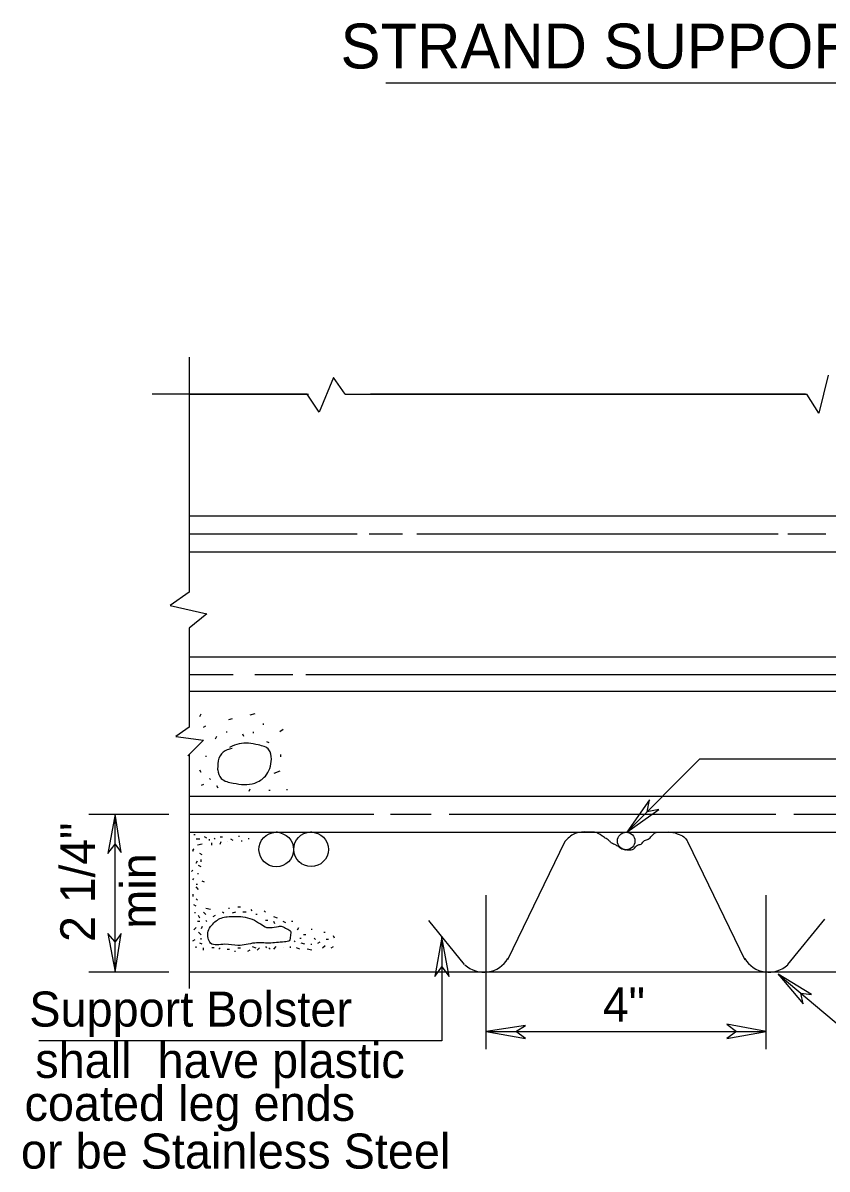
# Model space of a CAD drawing. Extents: x 499999.87 to 500002.82, y 499999.96 to 500001.79.
# Drawn here: x 500001.7105 to 500001.9318, y 500000.6688 to 500000.984 of the extents above; entities that cross this region are included whole.
import ezdxf

# ---------------------------------------------------------------- set-up
doc = ezdxf.new("R2010")
doc.units = 0
doc.layers.add('1', color=7, linetype='Continuous')
doc.layers.add('2', color=7, linetype='Continuous')

msp = doc.modelspace()

# ---------------------------------------------------------------- linework, layer by layer
at = {"layer": '1'}
for p, q in [((500001.8103674541, 500000.96751968504), (500002.0731627297, 500000.96751968504)), ((500001.7562335958, 500000.89206036745), (500001.7562335958, 500000.8313648294)), ((500001.79593175853, 500000.88648293965), (500001.7919947507, 500000.87696850393)), ((500001.7992125984, 500000.88188976375), (500001.79593175853, 500000.88648293965)), ((500001.9320866142, 500000.8871391076), (500001.9294619422, 500000.87664041994)), ((500001.78871391073, 500000.88188976375), (500001.74606299214, 500000.88188976375)), ((500001.7562335958, 500000.88188976375), (500001.7890419947, 500000.88188976375)), ((500001.7919947507, 500000.87696850393), (500001.78871391073, 500000.88188976375)), ((500001.7992125984, 500000.88188976375), (500001.92618110235, 500000.88188976375)), ((500001.92585301836, 500000.88188976375), (500001.80610236217, 500000.88188976375)), ((500001.9294619422, 500000.87664041994), (500001.92618110235, 500000.88188976375)), ((500001.7562335958, 500000.8772965879), (500001.7562335958, 500000.8274278215)), ((500001.7562335958, 500000.84842519683), (500001.9970472441, 500000.84842519683)), ((500001.7562335958, 500000.843503937), (500001.8024934383, 500000.843503937)), ((500001.8057742782, 500000.843503937), (500001.8149606299, 500000.843503937)), ((500001.8188976378, 500000.843503937), (500001.9183070866, 500000.843503937)), ((500001.92093175853, 500000.843503937), (500001.93143044616, 500000.843503937)), ((500001.7562335958, 500000.8385826772), (500001.9970472441, 500000.8385826772)), ((500001.7562335958, 500000.8274278215), (500001.75098425196, 500000.82381889765)), ((500001.75098425196, 500000.82381889765), (500001.76115485566, 500000.8215223097)), ((500001.76115485566, 500000.8215223097), (500001.7562335958, 500000.8175853018)), ((500001.7562335958, 500000.8175853018), (500001.7562335958, 500000.7903543307)), ((500001.7562335958, 500000.81725721783), (500001.7562335958, 500000.7903543307)), ((500001.7562335958, 500000.8097112861), (500001.9970472441, 500000.8097112861)), ((500001.7562335958, 500000.8047900262), (500001.7683727034, 500000.8047900262)), ((500001.7742782152, 500000.8047900262), (500001.7847769029, 500000.8047900262)), ((500001.78838582675, 500000.8047900262), (500001.9524278215, 500000.8047900262)), ((500001.7562335958, 500000.8001968504), (500001.9970472441, 500000.8001968504)), ((500001.7562335958, 500000.7903543307), (500001.7526246719, 500000.78772965877)), ((500001.7526246719, 500000.78772965877), (500001.7601706037, 500000.7867454068)), ((500001.7601706037, 500000.7867454068), (500001.7559055118, 500000.78248031496)), ((500001.7562335958, 500000.78280839894), (500001.7562335958, 500000.718503937)), ((500001.87664041994, 500000.76148293965), (500001.8966535433, 500000.781496063)), ((500002.0078740157, 500000.781496063), (500001.8966535433, 500000.781496063)), ((500001.7562335958, 500000.7713254593), (500001.9970472441, 500000.7713254593)), ((500001.7286745407, 500000.7664041995), (500001.750656168, 500000.7664041995)), ((500001.73589238845, 500000.72309711284), (500001.73589238845, 500000.7664041995)), ((500001.7562335958, 500000.7664041995), (500001.8070866142, 500000.7664041995)), ((500001.81167979003, 500000.7664041995), (500001.8228346457, 500000.7664041995)), ((500001.8277559055, 500000.7664041995), (500001.91765091865, 500000.7664041995)), ((500001.9225721785, 500000.7664041995), (500001.93635170604, 500000.7664041995)), ((500001.7562335958, 500000.76148293965), (500001.9970472441, 500000.76148293965)), ((500001.8379265092, 500000.70177165355), (500001.8379265092, 500000.7440944882)), ((500001.9150262467, 500000.70177165355), (500001.9150262467, 500000.7440944882)), ((500001.8257874016, 500000.73261154856), (500001.8257874016, 500000.70406824147)), ((500001.7286745407, 500000.72309711284), (500001.750656168, 500000.72309711284)), ((500001.7562335958, 500000.72309711284), (500001.9970472441, 500000.72309711284)), ((500001.9183070866, 500000.72244094487), (500001.9452099737, 500000.6998031496)), ((500001.8379265092, 500000.7066929134), (500001.9150262467, 500000.7066929134))]:
    msp.add_line(p, q, dxfattribs=at)
for points in [[(500001.7591863517, 500000.7933070866), (500001.75951443566, 500000.7939632546)], [(500001.7742782152, 500000.7939632546), (500001.77296587924, 500000.7936351706)], [(500001.7601706037, 500000.7903543307), (500001.7608267717, 500000.79068241466)], [(500001.7680446194, 500000.79265091865), (500001.76706036745, 500000.79232283466)], [(500001.77657480317, 500000.7913385827), (500001.77657480317, 500000.7910104987)], [(500001.76377952757, 500000.78772965877), (500001.7634514436, 500000.7870734908)], [(500001.7664041995, 500000.7890419947), (500001.76673228346, 500000.7890419947)], [(500001.7713254593, 500000.78772965877), (500001.7709973753, 500000.78838582675)], [(500001.7739501312, 500000.78871391073), (500001.7739501312, 500000.7890419947), (500001.7739501312, 500000.7890419947)], [(500001.78215223097, 500000.7896981627), (500001.781167979, 500000.7890419947)], [(500001.77755905513, 500000.7864173228), (500001.7782152231, 500000.7860892388)], [(500001.7608267717, 500000.78248031496), (500001.7608267717, 500000.78215223097)], [(500001.781496063, 500000.78215223097), (500001.781496063, 500000.78280839894)], [(500001.75951443566, 500000.7778871391), (500001.7591863517, 500000.7785433071)], [(500001.781167979, 500000.7782152231), (500001.77952755906, 500000.77755905513)], [(500001.7601706037, 500000.7746062992), (500001.75951443566, 500000.7742782152)], [(500001.76181102364, 500000.7762467192), (500001.7621391076, 500000.7759186352)], [(500001.76377952757, 500000.7742782152), (500001.76410761155, 500000.7736220472)], [(500001.77296587924, 500000.7732939632), (500001.77263779525, 500000.77263779525)], [(500001.7782152231, 500000.77296587924), (500001.7785433071, 500000.77296587924)], [(500001.78313648293, 500000.7732939632), (500001.78313648293, 500000.77296587924)], [(500001.75754593173, 500000.7608267717), (500001.7578740157, 500000.7608267717)], [(500001.7591863517, 500000.75951443566), (500001.7582020997, 500000.75951443566)], [(500001.76115485566, 500000.7598425197), (500001.7604986877, 500000.7601706037)], [(500001.76181102364, 500000.7591863517), (500001.76181102364, 500000.75951443566)], [(500001.7634514436, 500000.75951443566), (500001.7631233596, 500000.7598425197)], [(500001.76476377953, 500000.7601706037), (500001.7654199475, 500000.7601706037)], [(500001.76476377953, 500000.7582020997), (500001.7650918635, 500000.7588582677)], [(500001.76673228346, 500000.7588582677), (500001.76673228346, 500000.7588582677)], [(500001.7683727034, 500000.7591863517), (500001.7677165354, 500000.75951443566)], [(500001.77001312334, 500000.7601706037), (500001.77001312334, 500000.7604986877)], [(500001.7706692913, 500000.7591863517), (500001.7706692913, 500000.7588582677)], [(500001.77263779525, 500000.75951443566), (500001.77263779525, 500000.7598425197), (500001.77263779525, 500000.7598425197)], [(500001.780511811, 500000.76148293965), (500001.78018372704, 500000.76148293965)], [(500001.7900262467, 500000.76148293965), (500001.7896981627, 500000.76148293965)], [(500001.75721784774, 500000.7562335958), (500001.75754593173, 500000.75688976375), (500001.75721784774, 500000.75656167977), (500001.75721784774, 500000.7562335958)], [(500001.7598425197, 500000.7582020997), (500001.7585301837, 500000.7578740157)], [(500001.7598425197, 500000.7552493438), (500001.7591863517, 500000.7555774278)], [(500001.7624671916, 500000.7578740157), (500001.7624671916, 500000.7585301837)], [(500001.7582020997, 500000.7529527559), (500001.7585301837, 500000.7536089239)], [(500001.75951443566, 500000.7532808399), (500001.75951443566, 500000.75393700786)], [(500001.75721784774, 500000.75098425196), (500001.75688976375, 500000.750656168)], [(500001.7588582677, 500000.75), (500001.7585301837, 500000.75)], [(500001.75951443566, 500000.75196850393), (500001.7588582677, 500000.7522965879)], [(500001.75721784774, 500000.74835958006), (500001.75754593173, 500000.74868766405)], [(500001.7585301837, 500000.7470472441), (500001.7582020997, 500000.7470472441)], [(500001.7588582677, 500000.74573490815), (500001.7582020997, 500000.7463910761)], [(500001.7604986877, 500000.7477034121), (500001.7598425197, 500000.74803149607)], [(500001.75721784774, 500000.7444225722), (500001.75721784774, 500000.74376640416)], [(500001.7585301837, 500000.7427821522), (500001.7582020997, 500000.7431102362)], [(500001.7582020997, 500000.74114173226), (500001.75754593173, 500000.74146981625)], [(500001.7621391076, 500000.7401574803), (500001.7608267717, 500000.7404855643)], [(500001.76738845144, 500000.7404855643), (500001.76706036745, 500000.7404855643)], [(500001.77034120733, 500000.74081364827), (500001.76968503935, 500000.74081364827)], [(500001.7736220472, 500000.7398293963), (500001.7732939632, 500000.7401574803)], [(500001.77723097114, 500000.7395013123), (500001.77690288716, 500000.7398293963)], [(500001.7578740157, 500000.7391732283), (500001.7578740157, 500000.7395013123)], [(500001.7591863517, 500000.7368766404), (500001.7585301837, 500000.7368766404)], [(500001.7591863517, 500000.7378608924), (500001.7588582677, 500000.73851706035)], [(500001.7601706037, 500000.7395013123), (500001.7608267717, 500000.73884514434)], [(500001.76115485566, 500000.7368766404), (500001.7608267717, 500000.7372047244)], [(500001.7634514436, 500000.73851706035), (500001.7627952756, 500000.73818897636)], [(500001.7657480315, 500000.7391732283), (500001.7654199475, 500000.7395013123)], [(500001.7690288714, 500000.7395013123), (500001.7680446194, 500000.7391732283)], [(500001.7719816273, 500000.7395013123), (500001.7709973753, 500000.7395013123)], [(500001.77493438317, 500000.73884514434), (500001.7746062992, 500000.73884514434)], [(500001.7778871391, 500000.7372047244), (500001.77723097114, 500000.7372047244)], [(500001.780511811, 500000.7378608924), (500001.77952755906, 500000.73818897636)], [(500001.77985564305, 500000.73622047243), (500001.77952755906, 500000.7368766404)], [(500001.78280839894, 500000.7365485564), (500001.78215223097, 500000.7368766404)], [(500001.7847769029, 500000.7368766404), (500001.7844488189, 500000.7368766404)], [(500001.7582020997, 500000.73523622047), (500001.75754593173, 500000.7345800525)], [(500001.75951443566, 500000.73326771654), (500001.7588582677, 500000.7339238845)], [(500001.7598425197, 500000.73556430446), (500001.75951443566, 500000.7349081365)], [(500001.7860892388, 500000.7345800525), (500001.7864173228, 500000.73523622047)], [(500001.7900262467, 500000.7345800525), (500001.7900262467, 500000.7349081365)], [(500001.7933070866, 500000.7339238845), (500001.7936351706, 500000.7339238845)], [(500001.75721784774, 500000.7316272966), (500001.7578740157, 500000.7319553806)], [(500001.7598425197, 500000.73064304463), (500001.7591863517, 500000.7309711286)], [(500001.75951443566, 500000.7319553806), (500001.75951443566, 500000.7322834646)], [(500001.78543307085, 500000.7312992126), (500001.78510498686, 500000.7316272966)], [(500001.7867454068, 500000.7322834646), (500001.7870734908, 500000.7322834646)], [(500001.78805774276, 500000.73064304463), (500001.7870734908, 500000.7309711286)], [(500001.78838582675, 500000.73326771654), (500001.78772965877, 500000.73326771654)], [(500001.7896981627, 500000.73064304463), (500001.7900262467, 500000.73064304463)], [(500001.7910104987, 500000.7319553806), (500001.79068241466, 500000.7322834646)], [(500001.7916666667, 500000.7309711286), (500001.79232283466, 500000.7312992126)], [(500001.79297900264, 500000.72965879267), (500001.7936351706, 500000.73031496065)], [(500001.7946194226, 500000.7319553806), (500001.7939632546, 500000.7319553806)], [(500001.7962598425, 500000.7322834646), (500001.79593175853, 500000.73293963255)], [(500001.7582020997, 500000.72965879267), (500001.7582020997, 500000.72998687666)], [(500001.7601706037, 500000.7290026247), (500001.7601706037, 500000.72965879267)], [(500001.7631233596, 500000.72965879267), (500001.7624671916, 500000.72965879267)], [(500001.76443569554, 500000.7293307087), (500001.76476377953, 500000.72965879267)], [(500001.76673228346, 500000.7293307087), (500001.76738845144, 500000.7293307087)], [(500001.7690288714, 500000.7286745407), (500001.7687007874, 500000.7286745407)], [(500001.76968503935, 500000.72965879267), (500001.77034120733, 500000.72965879267)], [(500001.77296587924, 500000.7290026247), (500001.77230971126, 500000.7286745407)], [(500001.7736220472, 500000.72998687666), (500001.7746062992, 500000.72965879267)], [(500001.77493438317, 500000.7290026247), (500001.7755905512, 500000.72965879267)], [(500001.77723097114, 500000.72998687666), (500001.77755905513, 500000.72965879267)], [(500001.7785433071, 500000.7293307087), (500001.7782152231, 500000.72965879267)], [(500001.77952755906, 500000.7293307087), (500001.78018372704, 500000.72998687666)], [(500001.78215223097, 500000.72965879267), (500001.78215223097, 500000.72965879267)], [(500001.7841207349, 500000.72965879267), (500001.7841207349, 500000.72998687666)], [(500001.7867454068, 500000.7293307087), (500001.78576115484, 500000.72965879267)], [(500001.7900262467, 500000.7290026247), (500001.78871391073, 500000.7293307087)], [(500001.79527559056, 500000.72965879267), (500001.79593175853, 500000.72998687666)]]:
    msp.add_lwpolyline(points, dxfattribs=at)
for points in [[(500001.87664041994, 500000.76148293965), (500001.8854986877, 500000.7677165354), (500001.88221784774, 500000.76706036745), (500001.8828740157, 500000.77034120733)], [(500001.73589238845, 500000.7664041995), (500001.7339238845, 500000.7555774278), (500001.73589238845, 500000.7582020997), (500001.7375328084, 500000.7559055118)], [(500001.73589238845, 500000.72309711284), (500001.7375328084, 500000.7335958005), (500001.73589238845, 500000.7312992126), (500001.7339238845, 500000.7335958005)], [(500001.8257874016, 500000.73261154856), (500001.82381889765, 500000.7217847769), (500001.8257874016, 500000.7244094488), (500001.8277559055, 500000.7217847769)], [(500001.9183070866, 500000.72244094487), (500001.9251968504, 500000.71423884516), (500001.9245406824, 500000.71719160106), (500001.9274934383, 500000.71686351707)], [(500001.8379265092, 500000.7066929134), (500001.8487532808, 500000.70472440944), (500001.8461286089, 500000.7066929134), (500001.8487532808, 500000.7083333333)], [(500001.9150262467, 500000.7066929134), (500001.9041994751, 500000.7086614173), (500001.906824147, 500000.7066929134), (500001.9041994751, 500000.70472440944)]]:
    msp.add_lwpolyline(points, close=True, dxfattribs=at)
msp.add_circle((500001.8764962423, 500000.759027912), 0.0024081439424063085, dxfattribs=at)
for centre in [(500001.78022057406, 500000.75668912265), (500001.7898069134, 500000.7567584772)]:
    msp.add_arc(centre, 0.0047671717741780955, 92.1759138888889, 88.1016416666667, dxfattribs=at)
for points in [[(500001.7680446194, 500000.7844488189), (500001.76673228346, 500000.7841207349), (500001.76476377953, 500000.78248031496), (500001.76410761155, 500000.77952755906), (500001.76410761155, 500000.7785433071), (500001.7650918635, 500000.7762467192), (500001.7683727034, 500000.77493438317), (500001.7742782152, 500000.77493438317), (500001.77723097114, 500000.77690288716), (500001.7788713911, 500000.781496063), (500001.7782152231, 500000.7841207349), (500001.77526246716, 500000.78543307085), (500001.77001312334, 500000.78576115484), (500001.76738845144, 500000.7847769029)], [(500001.87664041994, 500000.75656167977), (500001.87598425196, 500000.75656167977), (500001.874671916, 500000.75721784774), (500001.87368766405, 500000.7578740157), (500001.8723753281, 500000.7585301837), (500001.8717191601, 500000.7591863517), (500001.87073490815, 500000.7598425197), (500001.8697506562, 500000.7604986877), (500001.8677821522, 500000.76148293965), (500001.8671259842, 500000.76148293965), (500001.8641732283, 500000.76148293965), (500001.8618766404, 500000.7608267717), (500001.86056430446, 500000.7598425197), (500001.8595800525, 500000.7588582677)], [(500001.87664041994, 500000.75656167977), (500001.87696850393, 500000.75656167977), (500001.8786089239, 500000.75688976375), (500001.87959317584, 500000.7578740157), (500001.8805774278, 500000.7582020997), (500001.88156167977, 500000.7591863517), (500001.88254593173, 500000.75951443566), (500001.8835301837, 500000.7604986877), (500001.8851706037, 500000.76148293965), (500001.88615485566, 500000.76148293965), (500001.88877952757, 500000.76148293965), (500001.8910761155, 500000.7608267717), (500001.8927165354, 500000.7598425197), (500001.8933727034, 500000.7588582677)], [(500001.77755905513, 500000.73523622047), (500001.7759186352, 500000.73622047243), (500001.7736220472, 500000.7375328084), (500001.7709973753, 500000.73818897636), (500001.76673228346, 500000.73818897636), (500001.7650918635, 500000.7378608924), (500001.7624671916, 500000.73589238845), (500001.76148293965, 500000.7342519685), (500001.76148293965, 500000.7322834646), (500001.7621391076, 500000.7309711286), (500001.7660761155, 500000.73064304463), (500001.76968503935, 500000.73031496065), (500001.7742782152, 500000.7309711286), (500001.7782152231, 500000.7309711286), (500001.78248031496, 500000.7312992126), (500001.7837926509, 500000.7316272966), (500001.7841207349, 500000.73293963255), (500001.7841207349, 500000.7342519685), (500001.78313648293, 500000.7349081365), (500001.781824147, 500000.73556430446), (500001.780839895, 500000.73556430446), (500001.7785433071, 500000.73523622047), (500001.77755905513, 500000.73523622047)]]:
    msp.add_spline(points, degree=3, dxfattribs=at)
at = {"layer": '2'}
for p, q in [((500001.8595800525, 500000.7588582677), (500001.843832021, 500000.7263779527)), ((500001.8933727034, 500000.7588582677), (500001.9091207349, 500000.7263779527)), ((500001.83202099736, 500000.7250656168), (500001.8221784777, 500000.7372047244)), ((500001.92093175853, 500000.7250656168), (500001.93110236217, 500000.7375328084)), ((500001.8257874016, 500000.70406824147), (500001.71489501314, 500000.70406824147))]:
    msp.add_line(p, q, dxfattribs=at)
for centre, radius, start, end in [((500001.8373417402, 500000.73065228324), 0.007706060615700188, 227.3774638888889, 329.22246944444447), ((500001.915712393, 500000.73065228324), 0.007706060615700187, 210.7775305555556, 312.6225361111111)]:
    msp.add_arc(centre, radius, start, end, dxfattribs=at)

# ---------------------------------------------------------------- texts
at = {"layer": '1'}
for s, height, p in [('STRAND SUPPORT BOLSTER', 0.012328740157480316, (500001.79790026246, 500000.9714566929)), ('Support Bolster ', 0.009631889763779527, (500001.7122703412, 500000.7080052493)), ('4"', 0.009513779527559055, (500001.8700787402, 500000.7093175853)), ('shall  have plastic', 0.009631889763779527, (500001.7139107612, 500000.6938976378)), ('coated leg ends', 0.009631889763779527, (500001.7109580052, 500000.6820866142)), ('or be Stainless Steel', 0.009631889763779527, (500001.70997375326, 500000.6689632546))]:
    msp.add_text(s, height=height, dxfattribs=at).set_placement(p)
for s, height, p in [('2 1/4"', 0.009513779527559055, (500001.73031496065, 500000.7312992126)), ('min', 0.009631889763779527, (500001.7470472441, 500000.7349081365))]:
    msp.add_text(s, height=height, rotation=90, dxfattribs=at).set_placement(p)

doc.saveas('drawing.dxf')
